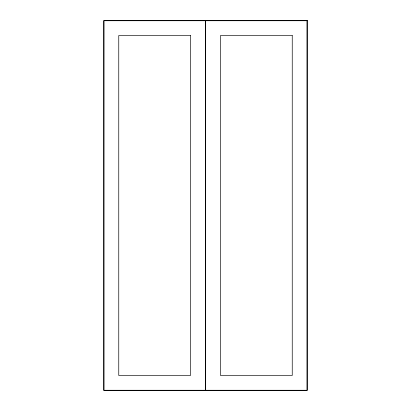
<?xml version="1.0" encoding="UTF-8"?>
<svg xmlns="http://www.w3.org/2000/svg" width="411" height="411" viewBox="0 0 411 411"><rect width="100%" height="100%" fill="white"/><g stroke="black" fill="none" stroke-linecap="round" stroke-linejoin="round"><path stroke-width="0.62" d="M307.223 20.55L103.778 20.55L103.778 390.45L307.223 390.45L307.223 20.55M205.315 20.735L103.962 20.735L103.962 390.265L205.315 390.265L205.315 20.735M307.038 20.735L205.685 20.735L205.685 390.265L307.038 390.265L307.038 20.735M190.519 35.531L118.758 35.531L118.758 375.469L190.519 375.469L190.519 35.531M292.242 35.531L220.481 35.531L220.481 375.469L292.242 375.469L292.242 35.531"/></g></svg>
